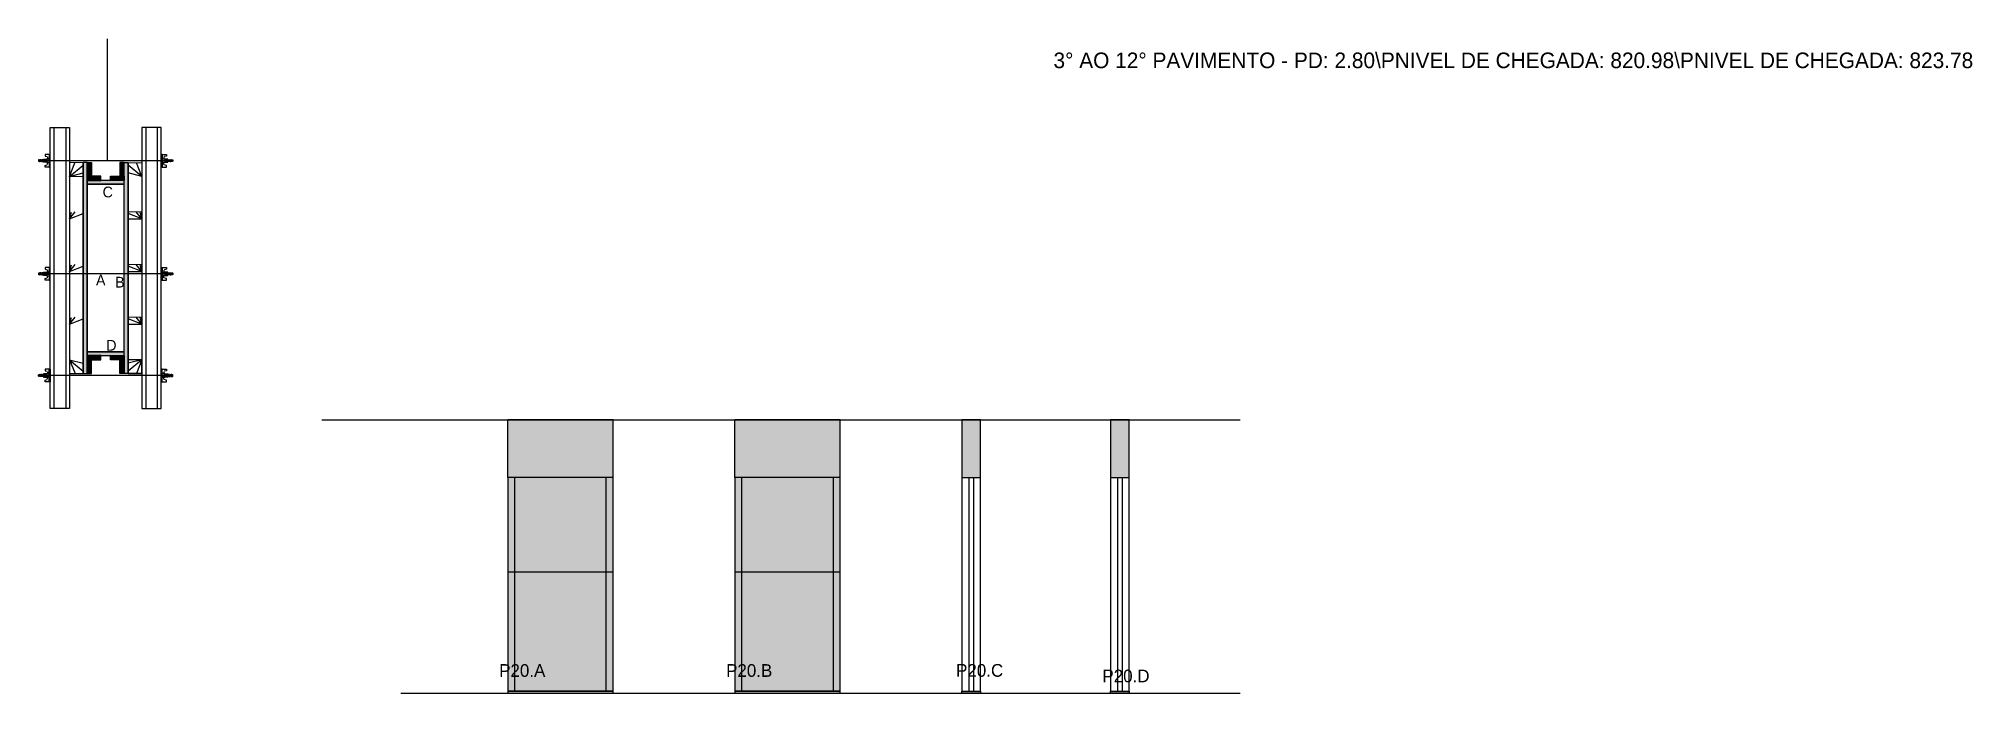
# Model space of a CAD drawing. Header units: metres. Extents: x 2715 to 4698, y 6375 to 7045.
import ezdxf

# ---------------------------------------------------------------- set-up
doc = ezdxf.new("R2010")
doc.units = ezdxf.units.M
for name, color, linetype in [('CHAPA', 7, 'Continuous'), ('COTA', 7, 'Continuous'), ('Hachura', 7, 'Continuous'), ('Madeira', 7, 'Continuous'), ('NOMENCLATURA', 7, 'Continuous'), ('Nível', 7, 'Continuous'), ('Painéis', 7, 'Continuous'), ('Perfil Metálico', 7, 'Continuous'), ('SARR_2.2x7', 7, 'Continuous'), ('SARRAFO', 7, 'Continuous'), ('Texto Seção', 7, 'Continuous'), ('TEXTO_GERAL', 7, 'Continuous')]:
    doc.layers.add(name, color=color, linetype=linetype)

msp = doc.modelspace()

# ---------------------------------------------------------------- hatches: boundary and pattern name
at = {"layer": 'COTA'}
h = msp.add_hatch(color=7, dxfattribs=at)
h.dxf.hatch_style = 1
h.paths.add_polyline_path([(3196, 6654.7), (3196, 6595.7), (3196, 6595.7), (3304, 6595.7), (3304, 6595.7), (3304, 6654.7), (3304, 6654.7), (3196, 6654.7)])
h = msp.add_hatch(color=7, dxfattribs=at)
h.dxf.hatch_style = 1
h.paths.add_polyline_path([(3428.9, 6654.7), (3428.9, 6595.7), (3428.9, 6595.7), (3536.9, 6595.7), (3536.9, 6595.7), (3536.9, 6654.7), (3536.9, 6654.7), (3428.9, 6654.7)])
h = msp.add_hatch(color=7, dxfattribs=at)
h.dxf.hatch_style = 1
h.paths.add_polyline_path([(3680.7, 6595.7), (3680.7, 6654.7), (3680.7, 6654.7), (3661.7, 6654.7), (3661.7, 6654.7), (3661.7, 6595.7), (3661.7, 6595.7), (3680.7, 6595.7)])
h = msp.add_hatch(color=7, dxfattribs=at)
h.dxf.hatch_style = 1
h.paths.add_polyline_path([(3833.2, 6595.7), (3833.2, 6654.7), (3833.2, 6654.7), (3814.2, 6654.7), (3814.2, 6654.7), (3814.2, 6595.7), (3814.2, 6595.7), (3833.2, 6595.7)])
at = {"layer": 'Hachura'}
h = msp.add_hatch(color=7, dxfattribs=at)
h.dxf.hatch_style = 1
h.paths.add_polyline_path([(2764.5, 6918.4), (2760.5, 6918.4), (2760.5, 6918.4), (2760.5, 6702.4), (2760.5, 6702.4), (2764.5, 6702.4), (2764.5, 6702.4), (2764.5, 6918.4)])
h = msp.add_hatch(color=7, dxfattribs=at)
h.dxf.hatch_style = 1
h.paths.add_polyline_path([(2764.5, 6918.4), (2760.5, 6918.4), (2760.5, 6918.4), (2760.5, 6702.4), (2760.5, 6702.4), (2764.5, 6702.4), (2764.5, 6702.4), (2764.5, 6918.4)])
h = msp.add_hatch(color=7, dxfattribs=at)
h.dxf.hatch_style = 1
h.paths.add_polyline_path([(2764.5, 6904.4), (2768.9, 6904.4), (2768.9, 6904.4), (2768.9, 6918.4), (2768.9, 6918.4), (2764.5, 6918.4), (2764.5, 6918.4), (2764.5, 6904.4)])
h = msp.add_hatch(color=7, dxfattribs=at)
h.dxf.hatch_style = 1
h.paths.add_polyline_path([(2764.5, 6900), (2764.5, 6904.4), (2764.5, 6904.4), (2778.5, 6904.4), (2778.5, 6904.4), (2778.5, 6900), (2778.5, 6900), (2764.5, 6900)])
h = msp.add_hatch(color=7, dxfattribs=at)
h.dxf.hatch_style = 1
h.paths.add_polyline_path([(2802.5, 6900), (2802.5, 6904.4), (2802.5, 6904.4), (2788.5, 6904.4), (2788.5, 6904.4), (2788.5, 6900), (2788.5, 6900), (2802.5, 6900)])
h = msp.add_hatch(color=7, dxfattribs=at)
h.dxf.hatch_style = 1
h.paths.add_polyline_path([(2802.5, 6904.4), (2798.1, 6904.4), (2798.1, 6904.4), (2798.1, 6918.4), (2798.1, 6918.4), (2802.5, 6918.4), (2802.5, 6918.4), (2802.5, 6904.4)])
h = msp.add_hatch(color=7, dxfattribs=at)
h.dxf.hatch_style = 1
h.paths.add_polyline_path([(2802.5, 6918.4), (2806.5, 6918.4), (2806.5, 6918.4), (2806.5, 6702.4), (2806.5, 6702.4), (2802.5, 6702.4), (2802.5, 6702.4), (2802.5, 6918.4)])
h = msp.add_hatch(color=7, dxfattribs=at)
h.dxf.hatch_style = 1
h.paths.add_polyline_path([(2802.5, 6918.4), (2806.5, 6918.4), (2806.5, 6918.4), (2806.5, 6702.4), (2806.5, 6702.4), (2802.5, 6702.4), (2802.5, 6702.4), (2802.5, 6918.4)])
h = msp.add_hatch(color=7, dxfattribs=at)
h.dxf.hatch_style = 1
h.paths.add_polyline_path([(2802.5, 6896.4), (2802.5, 6900), (2802.5, 6900), (2764.5, 6900), (2764.5, 6900), (2764.5, 6896.4), (2764.5, 6896.4), (2802.5, 6896.4)])
h = msp.add_hatch(color=7, dxfattribs=at)
h.dxf.hatch_style = 1
h.paths.add_polyline_path([(2802.5, 6896.4), (2802.5, 6900), (2802.5, 6900), (2764.5, 6900), (2764.5, 6900), (2764.5, 6896.4), (2764.5, 6896.4), (2802.5, 6896.4)])
h = msp.add_hatch(color=7, dxfattribs=at)
h.dxf.hatch_style = 1
h.paths.add_polyline_path([(2802.5, 6720.8), (2802.5, 6724.4), (2802.5, 6724.4), (2764.5, 6724.4), (2764.5, 6724.4), (2764.5, 6720.8), (2764.5, 6720.8), (2802.5, 6720.8)])
h = msp.add_hatch(color=7, dxfattribs=at)
h.dxf.hatch_style = 1
h.paths.add_polyline_path([(2802.5, 6720.8), (2802.5, 6724.4), (2802.5, 6724.4), (2764.5, 6724.4), (2764.5, 6724.4), (2764.5, 6720.8), (2764.5, 6720.8), (2802.5, 6720.8)])
h = msp.add_hatch(color=7, dxfattribs=at)
h.dxf.hatch_style = 1
h.paths.add_polyline_path([(2764.5, 6716.4), (2764.5, 6720.8), (2764.5, 6720.8), (2778.5, 6720.8), (2778.5, 6720.8), (2778.5, 6716.4), (2778.5, 6716.4), (2764.5, 6716.4)])
h = msp.add_hatch(color=7, dxfattribs=at)
h.dxf.hatch_style = 1
h.paths.add_polyline_path([(2764.5, 6716.4), (2768.9, 6716.4), (2768.9, 6716.4), (2768.9, 6702.4), (2768.9, 6702.4), (2764.5, 6702.4), (2764.5, 6702.4), (2764.5, 6716.4)])
h = msp.add_hatch(color=7, dxfattribs=at)
h.dxf.hatch_style = 1
h.paths.add_polyline_path([(2802.5, 6716.4), (2802.5, 6720.8), (2802.5, 6720.8), (2788.5, 6720.8), (2788.5, 6720.8), (2788.5, 6716.4), (2788.5, 6716.4), (2802.5, 6716.4)])
h = msp.add_hatch(color=7, dxfattribs=at)
h.dxf.hatch_style = 1
h.paths.add_polyline_path([(2802.5, 6716.4), (2798.1, 6716.4), (2798.1, 6716.4), (2798.1, 6702.4), (2798.1, 6702.4), (2802.5, 6702.4), (2802.5, 6702.4), (2802.5, 6716.4)])
h = msp.add_hatch(color=7, dxfattribs=at)
h.dxf.hatch_style = 1
h.paths.add_polyline_path([(3304, 6595.7), (3196, 6595.7), (3196, 6595.7), (3196, 6374.7), (3196, 6374.7), (3304, 6374.7), (3304, 6374.7), (3304, 6595.7)])
h = msp.add_hatch(color=7, dxfattribs=at)
h.dxf.hatch_style = 1
h.paths.add_polyline_path([(3536.9, 6595.7), (3428.9, 6595.7), (3428.9, 6595.7), (3428.9, 6374.7), (3428.9, 6374.7), (3536.9, 6374.7), (3536.9, 6374.7), (3536.9, 6595.7)])

# ---------------------------------------------------------------- linework, layer by layer
at = {"layer": 'CHAPA', "color": 7, "lineweight": 25}
for points in [[(2764.5, 6918.4), (2760.5, 6918.4), (2760.5, 6702.4), (2764.5, 6702.4)], [(2764.5, 6918.4), (2760.5, 6918.4), (2760.5, 6702.4), (2764.5, 6702.4)], [(2802.5, 6918.4), (2806.5, 6918.4), (2806.5, 6702.4), (2802.5, 6702.4)], [(2802.5, 6918.4), (2806.5, 6918.4), (2806.5, 6702.4), (2802.5, 6702.4)], [(2802.5, 6896.4), (2802.5, 6900), (2764.5, 6900), (2764.5, 6896.4)], [(2802.5, 6896.4), (2802.5, 6900), (2764.5, 6900), (2764.5, 6896.4)], [(2802.5, 6720.8), (2802.5, 6724.4), (2764.5, 6724.4), (2764.5, 6720.8)], [(2802.5, 6720.8), (2802.5, 6724.4), (2764.5, 6724.4), (2764.5, 6720.8)]]:
    msp.add_lwpolyline(points, close=True, dxfattribs=at)
at = {"layer": 'COTA', "color": 7, "lineweight": 25}
for p, q in [((3304, 6654.7), (3196, 6654.7)), ((3196, 6595.7), (3196, 6654.7)), ((3304, 6595.7), (3304, 6654.7)), ((3536.9, 6654.7), (3428.9, 6654.7)), ((3428.9, 6595.7), (3428.9, 6654.7)), ((3536.9, 6595.7), (3536.9, 6654.7))]:
    msp.add_line(p, q, dxfattribs=at)
for points in [[(3680.7, 6595.7), (3680.7, 6654.7), (3661.7, 6654.7), (3661.7, 6595.7)], [(3833.2, 6595.7), (3833.2, 6654.7), (3814.2, 6654.7), (3814.2, 6595.7)]]:
    msp.add_lwpolyline(points, dxfattribs=at)
at = {"layer": 'Defpoints', "color": 7, "lineweight": 25}
msp.add_line((2785.4, 6920.4), (2785.4, 7045.4), dxfattribs=at)
at = {"layer": 'Hachura', "color": 7, "lineweight": 25}
for p, q in [((2726.5, 6926.8), (2721.4, 6926.8)), ((2721.4, 6926.8), (2721.4, 6925.1)), ((2721.4, 6925.1), (2723.6, 6924.6)), ((2723.8, 6924.2), (2723.8, 6922.3)), ((2725.6, 6926.8), (2725.6, 6913.9)), ((2725.6, 6926.8), (2725.6, 6921.7)), ((2725.6, 6926.7), (2726.5, 6926.7)), ((2725.6, 6926.5), (2726.5, 6926.5)), ((2725.6, 6926.1), (2726.5, 6926.1)), ((2725.6, 6925.7), (2726.5, 6925.7)), ((2725.6, 6924.8), (2726.5, 6924.8)), ((2725.6, 6923.4), (2726.5, 6923.4)), ((2726.5, 6913.9), (2726.5, 6926.8)), ((2726.5, 6914.9), (2726.5, 6922.7)), ((2840.5, 6913.9), (2840.5, 6926.8)), ((2840.5, 6926.8), (2845.7, 6926.8)), ((2841.5, 6926.7), (2840.5, 6926.7)), ((2841.5, 6926.5), (2840.5, 6926.5)), ((2841.5, 6926.1), (2840.5, 6926.1)), ((2841.5, 6925.7), (2840.5, 6925.7)), ((2841.5, 6924.8), (2840.5, 6924.8)), ((2841.5, 6923.4), (2840.5, 6923.4)), ((2840.5, 6914.9), (2840.5, 6922.7)), ((2841.4, 6926.8), (2841.4, 6913.9)), ((2841.4, 6926.8), (2841.4, 6921.7)), ((2843.2, 6924.2), (2843.2, 6922.3)), ((2845.7, 6925.1), (2843.5, 6924.6)), ((2845.7, 6926.8), (2845.7, 6925.1)), ((2715.1, 6921.4), (2714.7, 6921.1)), ((2714.7, 6921.1), (2714.7, 6919.8)), ((2715.1, 6919.5), (2714.7, 6919.8)), ((2715.4, 6921.4), (2715.1, 6921.4)), ((2715.1, 6921.4), (2715.1, 6921.4)), ((2715.1, 6919.5), (2715.1, 6921.4)), ((2715.7, 6919.5), (2715.1, 6920.8)), ((2715.6, 6919.4), (2715.1, 6920.5)), ((2715.1, 6920), (2715.4, 6919.3)), ((2715.1, 6919.7), (2715.2, 6919.5)), ((2715.2, 6919.5), (2715.1, 6919.5)), ((2715.4, 6921.4), (2716.3, 6919.5)), ((2715.4, 6921.4), (2716.3, 6919.5)), ((2715.5, 6921.5), (2716.6, 6919.3)), ((2716.8, 6919.4), (2715.7, 6921.5)), ((2715.7, 6919.5), (2716.3, 6919.5)), ((2716.5, 6921.4), (2715.9, 6921.4)), ((2716.9, 6919.5), (2715.9, 6921.4)), ((2716.5, 6921.4), (2717.5, 6919.5)), ((2716.6, 6921.5), (2717.7, 6919.3)), ((2717.9, 6919.4), (2716.9, 6921.5)), ((2717.5, 6919.5), (2716.9, 6919.5)), ((2717.7, 6921.4), (2717.1, 6921.4)), ((2718, 6919.5), (2717.1, 6921.4)), ((2717.3, 6921.4), (2717.1, 6921.4)), ((2717.7, 6921.4), (2718.7, 6919.5)), ((2717.8, 6921.5), (2718.9, 6919.3)), ((2719.1, 6919.4), (2718, 6921.5)), ((2718.2, 6919.5), (2718, 6919.5)), ((2718.9, 6921.4), (2718.2, 6921.4)), ((2719.2, 6919.5), (2718.2, 6921.4)), ((2718.2, 6919.5), (2718.7, 6919.5)), ((2718.9, 6921.4), (2719.8, 6919.5)), ((2719.8, 6920.2), (2719.2, 6921.5)), ((2719.2, 6919.5), (2719.8, 6919.5)), ((2719.8, 6920.5), (2719.4, 6921.4)), ((2719.8, 6921.4), (2719.4, 6921.4)), ((2851.3, 6920.4), (2719.5, 6920.4)), ((2719.8, 6918.7), (2719.8, 6922)), ((2719.8, 6922), (2723, 6922)), ((2719.8, 6921), (2723, 6921)), ((2719.8, 6919.5), (2723, 6919.5)), ((2723, 6918.7), (2719.8, 6918.7)), ((2719.9, 6918.7), (2719.9, 6922)), ((2721.4, 6915.6), (2723.6, 6916.2)), ((2721.4, 6913.9), (2721.4, 6915.6)), ((2725.6, 6913.9), (2721.4, 6913.9)), ((2723, 6922.3), (2723, 6918.4)), ((2725.6, 6922.3), (2723, 6922.3)), ((2723, 6918.4), (2723, 6918.7)), ((2723, 6918.4), (2723, 6918.7)), ((2723, 6918.4), (2725.6, 6918.4)), ((2725.6, 6920.7), (2723.6, 6920.7)), ((2723.6, 6920.2), (2725.6, 6920.2)), ((2723.8, 6916.5), (2723.8, 6918.4)), ((2725.6, 6920.4), (2725.6, 6922.3)), ((2725.6, 6921.7), (2725.6, 6921)), ((2725.6, 6920.4), (2726.5, 6920.4)), ((2725.6, 6917.3), (2726.5, 6917.3)), ((2725.6, 6915.9), (2726.5, 6915.9)), ((2725.6, 6915.1), (2726.5, 6915.1)), ((2725.6, 6914.6), (2726.5, 6914.6)), ((2725.6, 6914.3), (2726.5, 6914.3)), ((2725.6, 6914.1), (2726.5, 6914.1)), ((2725.6, 6913.9), (2726.5, 6913.9)), ((2725.9, 6921.3), (2725.7, 6921.3)), ((2725.8, 6919.4), (2726.2, 6919.4)), ((2726.4, 6921.3), (2725.9, 6921.3)), ((2841.4, 6920.4), (2840.5, 6920.4)), ((2841.5, 6917.3), (2840.5, 6917.3)), ((2841.5, 6915.9), (2840.5, 6915.9)), ((2841.5, 6915.1), (2840.5, 6915.1)), ((2841.5, 6914.6), (2840.5, 6914.6)), ((2841.5, 6914.3), (2840.5, 6914.3)), ((2841.5, 6914.1), (2840.5, 6914.1)), ((2841.4, 6913.9), (2840.5, 6913.9)), ((2840.7, 6921.3), (2841.1, 6921.3)), ((2841.3, 6919.4), (2840.9, 6919.4)), ((2841.1, 6921.3), (2841.3, 6921.3)), ((2841.4, 6920.4), (2841.4, 6922.3)), ((2841.4, 6922.3), (2844, 6922.3)), ((2841.4, 6921.7), (2841.4, 6921)), ((2841.4, 6920.7), (2843.4, 6920.7)), ((2843.4, 6920.2), (2841.4, 6920.2)), ((2844, 6918.4), (2841.4, 6918.4)), ((2841.4, 6913.9), (2845.7, 6913.9)), ((2843.2, 6916.5), (2843.2, 6918.4)), ((2845.7, 6915.6), (2843.5, 6916.2)), ((2844, 6922.3), (2844, 6918.4)), ((2847.2, 6922), (2844, 6922)), ((2847.2, 6921), (2844, 6921)), ((2847.2, 6919.5), (2844, 6919.5)), ((2844, 6918.7), (2847.2, 6918.7)), ((2844, 6918.4), (2844, 6918.7)), ((2844, 6918.4), (2844, 6918.7)), ((2845.7, 6913.9), (2845.7, 6915.6)), ((2847.2, 6918.7), (2847.2, 6922)), ((2847.2, 6918.7), (2847.2, 6922)), ((2847.2, 6920.2), (2847.9, 6921.5)), ((2848.2, 6921.4), (2847.2, 6919.5)), ((2847.2, 6920.5), (2847.7, 6921.4)), ((2847.2, 6921.4), (2847.7, 6921.4)), ((2847.9, 6919.5), (2847.2, 6919.5)), ((2847.9, 6919.5), (2848.9, 6921.4)), ((2848, 6919.4), (2849, 6921.5)), ((2849.3, 6921.5), (2848.2, 6919.3)), ((2848.2, 6921.4), (2848.9, 6921.4)), ((2849.4, 6921.4), (2848.4, 6919.5)), ((2848.8, 6919.5), (2848.4, 6919.5)), ((2848.8, 6919.5), (2849, 6919.5)), ((2849, 6919.5), (2850, 6921.4)), ((2849.1, 6919.4), (2850.2, 6921.5)), ((2850.4, 6921.5), (2849.4, 6919.3)), ((2849.4, 6921.4), (2850, 6921.4)), ((2850.5, 6921.4), (2849.6, 6919.5)), ((2849.6, 6919.5), (2850.2, 6919.5)), ((2849.8, 6921.4), (2850, 6921.4)), ((2850.2, 6919.5), (2851.2, 6921.4)), ((2850.3, 6919.4), (2851.4, 6921.5)), ((2851.6, 6921.5), (2850.5, 6919.3)), ((2850.5, 6921.4), (2851.2, 6921.4)), ((2851.7, 6921.4), (2850.7, 6919.5)), ((2851.7, 6921.4), (2850.7, 6919.5)), ((2851.4, 6919.5), (2850.7, 6919.5)), ((2851.4, 6919.5), (2852, 6920.8)), ((2851.4, 6919.4), (2852, 6920.5)), ((2851.7, 6921.4), (2852, 6921.4)), ((2852, 6920), (2851.7, 6919.3)), ((2852, 6919.7), (2851.9, 6919.5)), ((2851.9, 6919.5), (2852, 6919.5)), ((2852, 6921.4), (2852, 6921.4)), ((2852, 6921.4), (2852.3, 6921.1)), ((2852, 6919.5), (2852, 6921.4)), ((2852, 6919.5), (2852.3, 6919.8)), ((2852.3, 6921.1), (2852.3, 6919.8)), ((2715.1, 6805.4), (2714.7, 6805.1)), ((2714.7, 6805.1), (2714.7, 6803.8)), ((2715.1, 6803.5), (2714.7, 6803.8)), ((2715.4, 6805.4), (2715.1, 6805.4)), ((2715.1, 6805.4), (2715.1, 6805.4)), ((2715.1, 6803.5), (2715.1, 6805.4)), ((2715.7, 6803.5), (2715.1, 6804.8)), ((2715.6, 6803.4), (2715.1, 6804.5)), ((2715.1, 6804), (2715.4, 6803.3)), ((2715.1, 6803.7), (2715.2, 6803.5)), ((2715.2, 6803.5), (2715.1, 6803.5)), ((2715.4, 6805.4), (2716.3, 6803.5)), ((2715.4, 6805.4), (2716.3, 6803.5)), ((2715.5, 6805.5), (2716.6, 6803.3)), ((2716.8, 6803.4), (2715.7, 6805.5)), ((2715.7, 6803.5), (2716.3, 6803.5)), ((2716.5, 6805.4), (2715.9, 6805.4)), ((2716.9, 6803.5), (2715.9, 6805.4)), ((2716.5, 6805.4), (2717.5, 6803.5)), ((2716.6, 6805.5), (2717.7, 6803.3)), ((2717.9, 6803.4), (2716.9, 6805.5)), ((2717.5, 6803.5), (2716.9, 6803.5)), ((2717.7, 6805.4), (2717.1, 6805.4)), ((2718, 6803.5), (2717.1, 6805.4)), ((2717.3, 6805.4), (2717.1, 6805.4)), ((2717.7, 6805.4), (2718.7, 6803.5)), ((2717.8, 6805.5), (2718.9, 6803.3)), ((2719.1, 6803.4), (2718, 6805.5)), ((2718.2, 6803.5), (2718, 6803.5)), ((2718.9, 6805.4), (2718.2, 6805.4)), ((2719.2, 6803.5), (2718.2, 6805.4)), ((2718.2, 6803.5), (2718.7, 6803.5)), ((2718.9, 6805.4), (2719.8, 6803.5)), ((2719.8, 6804.2), (2719.2, 6805.5)), ((2719.2, 6803.5), (2719.8, 6803.5)), ((2719.8, 6804.5), (2719.4, 6805.4)), ((2719.8, 6805.4), (2719.4, 6805.4)), ((2851.3, 6804.4), (2719.5, 6804.4)), ((2719.8, 6802.7), (2719.8, 6806)), ((2719.8, 6806), (2723, 6806)), ((2719.8, 6805), (2723, 6805)), ((2719.8, 6803.5), (2723, 6803.5)), ((2719.9, 6802.7), (2719.9, 6806)), ((2726.5, 6810.8), (2721.4, 6810.8)), ((2721.4, 6810.8), (2721.4, 6809.1)), ((2721.4, 6809.1), (2723.6, 6808.6)), ((2723, 6806.3), (2723, 6802.4)), ((2725.6, 6806.3), (2723, 6806.3)), ((2725.6, 6804.7), (2723.6, 6804.7)), ((2723.6, 6804.2), (2725.6, 6804.2)), ((2723.8, 6808.2), (2723.8, 6806.3)), ((2725.6, 6810.8), (2725.6, 6797.9)), ((2725.6, 6810.8), (2725.6, 6805.7)), ((2725.6, 6810.7), (2726.5, 6810.7)), ((2725.6, 6810.5), (2726.5, 6810.5)), ((2725.6, 6810.1), (2726.5, 6810.1)), ((2725.6, 6809.7), (2726.5, 6809.7)), ((2725.6, 6808.8), (2726.5, 6808.8)), ((2725.6, 6807.4), (2726.5, 6807.4)), ((2725.6, 6804.4), (2725.6, 6806.3)), ((2725.6, 6805.7), (2725.6, 6805)), ((2725.6, 6804.4), (2726.5, 6804.4)), ((2725.9, 6805.3), (2725.7, 6805.3)), ((2725.8, 6803.4), (2726.2, 6803.4)), ((2726.4, 6805.3), (2725.9, 6805.3)), ((2726.5, 6797.9), (2726.5, 6810.8)), ((2726.5, 6798.9), (2726.5, 6806.7)), ((2840.5, 6797.9), (2840.5, 6810.8)), ((2840.5, 6810.8), (2845.7, 6810.8)), ((2841.5, 6810.7), (2840.5, 6810.7)), ((2841.5, 6810.5), (2840.5, 6810.5)), ((2841.5, 6810.1), (2840.5, 6810.1)), ((2841.5, 6809.7), (2840.5, 6809.7)), ((2841.5, 6808.8), (2840.5, 6808.8)), ((2841.5, 6807.4), (2840.5, 6807.4)), ((2840.5, 6798.9), (2840.5, 6806.7)), ((2841.4, 6804.4), (2840.5, 6804.4)), ((2840.7, 6805.3), (2841.1, 6805.3)), ((2841.3, 6803.4), (2840.9, 6803.4)), ((2841.1, 6805.3), (2841.3, 6805.3)), ((2841.4, 6810.8), (2841.4, 6797.9)), ((2841.4, 6810.8), (2841.4, 6805.7)), ((2841.4, 6804.4), (2841.4, 6806.3)), ((2841.4, 6806.3), (2844, 6806.3)), ((2841.4, 6805.7), (2841.4, 6805)), ((2841.4, 6804.7), (2843.4, 6804.7)), ((2843.4, 6804.2), (2841.4, 6804.2)), ((2843.2, 6808.2), (2843.2, 6806.3)), ((2845.7, 6809.1), (2843.5, 6808.6)), ((2844, 6806.3), (2844, 6802.4)), ((2847.2, 6806), (2844, 6806)), ((2847.2, 6805), (2844, 6805)), ((2847.2, 6803.5), (2844, 6803.5)), ((2845.7, 6810.8), (2845.7, 6809.1)), ((2847.2, 6802.7), (2847.2, 6806)), ((2847.2, 6802.7), (2847.2, 6806)), ((2847.2, 6804.2), (2847.9, 6805.5)), ((2848.2, 6805.4), (2847.2, 6803.5)), ((2847.2, 6804.5), (2847.7, 6805.4)), ((2847.2, 6805.4), (2847.7, 6805.4)), ((2847.9, 6803.5), (2847.2, 6803.5)), ((2847.9, 6803.5), (2848.9, 6805.4)), ((2848, 6803.4), (2849, 6805.5)), ((2849.3, 6805.5), (2848.2, 6803.3)), ((2848.2, 6805.4), (2848.9, 6805.4)), ((2849.4, 6805.4), (2848.4, 6803.5)), ((2848.8, 6803.5), (2848.4, 6803.5)), ((2848.8, 6803.5), (2849, 6803.5)), ((2849, 6803.5), (2850, 6805.4)), ((2849.1, 6803.4), (2850.2, 6805.5)), ((2850.4, 6805.5), (2849.4, 6803.3)), ((2849.4, 6805.4), (2850, 6805.4)), ((2850.5, 6805.4), (2849.6, 6803.5)), ((2849.6, 6803.5), (2850.2, 6803.5)), ((2849.8, 6805.4), (2850, 6805.4)), ((2850.2, 6803.5), (2851.2, 6805.4)), ((2850.3, 6803.4), (2851.4, 6805.5)), ((2851.6, 6805.5), (2850.5, 6803.3)), ((2850.5, 6805.4), (2851.2, 6805.4)), ((2851.7, 6805.4), (2850.7, 6803.5)), ((2851.7, 6805.4), (2850.7, 6803.5)), ((2851.4, 6803.5), (2850.7, 6803.5)), ((2851.4, 6803.5), (2852, 6804.8)), ((2851.4, 6803.4), (2852, 6804.5)), ((2851.7, 6805.4), (2852, 6805.4)), ((2852, 6804), (2851.7, 6803.3)), ((2852, 6803.7), (2851.9, 6803.5)), ((2851.9, 6803.5), (2852, 6803.5)), ((2852, 6805.4), (2852, 6805.4)), ((2852, 6805.4), (2852.3, 6805.1)), ((2852, 6803.5), (2852, 6805.4)), ((2852, 6803.5), (2852.3, 6803.8)), ((2852.3, 6805.1), (2852.3, 6803.8)), ((2723, 6802.7), (2719.8, 6802.7)), ((2721.4, 6799.6), (2723.6, 6800.2)), ((2721.4, 6797.9), (2721.4, 6799.6)), ((2725.6, 6797.9), (2721.4, 6797.9)), ((2723, 6802.4), (2723, 6802.7)), ((2723, 6802.4), (2723, 6802.7)), ((2723, 6802.4), (2725.6, 6802.4)), ((2723.8, 6800.5), (2723.8, 6802.4)), ((2725.6, 6801.3), (2726.5, 6801.3)), ((2725.6, 6799.9), (2726.5, 6799.9)), ((2725.6, 6799.1), (2726.5, 6799.1)), ((2725.6, 6798.6), (2726.5, 6798.6)), ((2725.6, 6798.3), (2726.5, 6798.3)), ((2725.6, 6798.1), (2726.5, 6798.1)), ((2725.6, 6797.9), (2726.5, 6797.9)), ((2841.5, 6801.3), (2840.5, 6801.3)), ((2841.5, 6799.9), (2840.5, 6799.9)), ((2841.5, 6799.1), (2840.5, 6799.1)), ((2841.5, 6798.6), (2840.5, 6798.6)), ((2841.5, 6798.3), (2840.5, 6798.3)), ((2841.5, 6798.1), (2840.5, 6798.1)), ((2841.4, 6797.9), (2840.5, 6797.9)), ((2844, 6802.4), (2841.4, 6802.4)), ((2841.4, 6797.9), (2845.7, 6797.9)), ((2843.2, 6800.5), (2843.2, 6802.4)), ((2845.7, 6799.6), (2843.5, 6800.2)), ((2844, 6802.7), (2847.2, 6802.7)), ((2844, 6802.4), (2844, 6802.7)), ((2844, 6802.4), (2844, 6802.7)), ((2845.7, 6797.9), (2845.7, 6799.6)), ((2725.6, 6706.8), (2721.4, 6706.8)), ((2721.4, 6706.8), (2721.4, 6705.1)), ((2721.4, 6705.1), (2723.6, 6704.6)), ((2723.8, 6704.2), (2723.8, 6702.3)), ((2725.6, 6693.9), (2725.6, 6706.8)), ((2725.6, 6706.8), (2726.5, 6706.8)), ((2725.6, 6706.7), (2726.5, 6706.7)), ((2725.6, 6706.5), (2726.5, 6706.5)), ((2725.6, 6706.1), (2726.5, 6706.1)), ((2725.6, 6705.7), (2726.5, 6705.7)), ((2725.6, 6704.8), (2726.5, 6704.8)), ((2726.5, 6706.8), (2726.5, 6693.9)), ((2726.5, 6705.9), (2726.5, 6698)), ((2840.5, 6706.8), (2840.5, 6693.9)), ((2841.4, 6706.8), (2840.5, 6706.8)), ((2841.5, 6706.7), (2840.5, 6706.7)), ((2841.5, 6706.5), (2840.5, 6706.5)), ((2841.5, 6706.1), (2840.5, 6706.1)), ((2840.5, 6705.9), (2840.5, 6698)), ((2841.5, 6705.7), (2840.5, 6705.7)), ((2841.5, 6704.8), (2840.5, 6704.8)), ((2841.4, 6693.9), (2841.4, 6706.8)), ((2841.4, 6706.8), (2845.7, 6706.8)), ((2843.2, 6704.2), (2843.2, 6702.3)), ((2845.7, 6705.1), (2843.5, 6704.6)), ((2845.7, 6706.8), (2845.7, 6705.1)), ((2715.1, 6701.3), (2714.7, 6700.9)), ((2714.7, 6699.6), (2714.7, 6700.9)), ((2715.1, 6699.3), (2714.7, 6699.6)), ((2715.1, 6700.7), (2715.4, 6701.4)), ((2715.6, 6701.4), (2715.1, 6700.2)), ((2715.1, 6701), (2715.2, 6701.3)), ((2715.2, 6701.3), (2715.1, 6701.3)), ((2715.7, 6701.3), (2715.1, 6700)), ((2715.1, 6701.3), (2715.1, 6699.3)), ((2715.4, 6699.3), (2715.1, 6699.3)), ((2715.1, 6699.3), (2715.1, 6699.3)), ((2715.4, 6699.3), (2716.3, 6701.3)), ((2715.4, 6699.3), (2716.3, 6701.3)), ((2715.5, 6699.3), (2716.6, 6701.4)), ((2716.8, 6701.4), (2715.7, 6699.2)), ((2715.7, 6701.3), (2716.3, 6701.3)), ((2716.9, 6701.3), (2715.9, 6699.3)), ((2716.5, 6699.3), (2715.9, 6699.3)), ((2716.5, 6699.3), (2717.5, 6701.3)), ((2716.6, 6699.3), (2717.7, 6701.4)), ((2717.9, 6701.4), (2716.9, 6699.2)), ((2717.5, 6701.3), (2716.9, 6701.3)), ((2718, 6701.3), (2717.1, 6699.3)), ((2717.7, 6699.3), (2717.1, 6699.3)), ((2717.3, 6699.3), (2717.1, 6699.3)), ((2717.7, 6699.3), (2718.7, 6701.3)), ((2717.8, 6699.3), (2718.9, 6701.4)), ((2719.1, 6701.4), (2718, 6699.2)), ((2718.2, 6701.3), (2718, 6701.3)), ((2718.2, 6701.3), (2718.7, 6701.3)), ((2719.2, 6701.3), (2718.2, 6699.3)), ((2718.9, 6699.3), (2718.2, 6699.3)), ((2718.9, 6699.3), (2719.8, 6701.3)), ((2719.2, 6701.3), (2719.8, 6701.3)), ((2719.8, 6700.5), (2719.2, 6699.2)), ((2719.8, 6700.2), (2719.4, 6699.3)), ((2719.8, 6699.3), (2719.4, 6699.3)), ((2851.3, 6700.4), (2719.5, 6700.4)), ((2719.8, 6702), (2719.8, 6698.7)), ((2723, 6702), (2719.8, 6702)), ((2719.8, 6701.3), (2723, 6701.3)), ((2719.8, 6699.7), (2723, 6699.7)), ((2719.8, 6698.7), (2723, 6698.7)), ((2719.9, 6702), (2719.9, 6698.7)), ((2721.4, 6695.6), (2723.6, 6696.2)), ((2721.4, 6693.9), (2721.4, 6695.6)), ((2726.5, 6693.9), (2721.4, 6693.9)), ((2723, 6698.4), (2723, 6702.3)), ((2723, 6702.3), (2725.6, 6702.3)), ((2723, 6702.3), (2723, 6702)), ((2723, 6702.3), (2723, 6702)), ((2725.6, 6698.4), (2723, 6698.4)), ((2723.6, 6700.6), (2725.6, 6700.6)), ((2725.6, 6700), (2723.6, 6700)), ((2723.8, 6696.5), (2723.8, 6698.4)), ((2725.6, 6703.4), (2726.5, 6703.4)), ((2725.6, 6700.4), (2725.6, 6698.4)), ((2725.6, 6700.4), (2726.5, 6700.4)), ((2725.6, 6699.1), (2725.6, 6699.7)), ((2725.6, 6693.9), (2725.6, 6699.1)), ((2725.6, 6697.3), (2726.5, 6697.3)), ((2725.6, 6695.9), (2726.5, 6695.9)), ((2725.6, 6695.1), (2726.5, 6695.1)), ((2725.6, 6694.6), (2726.5, 6694.6)), ((2725.6, 6694.3), (2726.5, 6694.3)), ((2725.6, 6694.1), (2726.5, 6694.1)), ((2725.9, 6699.4), (2725.7, 6699.4)), ((2725.8, 6701.3), (2726.2, 6701.3)), ((2726.4, 6699.4), (2725.9, 6699.4)), ((2841.5, 6703.4), (2840.5, 6703.4)), ((2841.4, 6700.4), (2840.5, 6700.4)), ((2841.5, 6697.3), (2840.5, 6697.3)), ((2841.5, 6695.9), (2840.5, 6695.9)), ((2841.5, 6695.1), (2840.5, 6695.1)), ((2841.5, 6694.6), (2840.5, 6694.6)), ((2841.5, 6694.3), (2840.5, 6694.3)), ((2841.5, 6694.1), (2840.5, 6694.1)), ((2840.5, 6693.9), (2845.7, 6693.9)), ((2840.7, 6699.4), (2841.1, 6699.4)), ((2841.3, 6701.3), (2840.9, 6701.3)), ((2841.1, 6699.4), (2841.3, 6699.4)), ((2844, 6702.3), (2841.4, 6702.3)), ((2843.4, 6700.6), (2841.4, 6700.6)), ((2841.4, 6700.4), (2841.4, 6698.4)), ((2841.4, 6700), (2843.4, 6700)), ((2841.4, 6699.1), (2841.4, 6699.7)), ((2841.4, 6693.9), (2841.4, 6699.1)), ((2841.4, 6698.4), (2844, 6698.4)), ((2843.2, 6696.5), (2843.2, 6698.4)), ((2845.7, 6695.6), (2843.5, 6696.2)), ((2844, 6698.4), (2844, 6702.3)), ((2844, 6702.3), (2844, 6702)), ((2844, 6702.3), (2844, 6702)), ((2844, 6702), (2847.2, 6702)), ((2847.2, 6701.3), (2844, 6701.3)), ((2847.2, 6699.7), (2844, 6699.7)), ((2847.2, 6698.7), (2844, 6698.7)), ((2845.7, 6693.9), (2845.7, 6695.6)), ((2847.2, 6702), (2847.2, 6698.7)), ((2847.2, 6702), (2847.2, 6698.7)), ((2847.9, 6701.3), (2847.2, 6701.3)), ((2848.2, 6699.3), (2847.2, 6701.3)), ((2847.2, 6700.5), (2847.9, 6699.2)), ((2847.2, 6700.2), (2847.7, 6699.3)), ((2847.2, 6699.3), (2847.7, 6699.3)), ((2847.9, 6701.3), (2848.9, 6699.3)), ((2848, 6701.4), (2849, 6699.2)), ((2849.3, 6699.3), (2848.2, 6701.4)), ((2848.2, 6699.3), (2848.9, 6699.3)), ((2848.8, 6701.3), (2848.4, 6701.3)), ((2849.4, 6699.3), (2848.4, 6701.3)), ((2848.8, 6701.3), (2849, 6701.3)), ((2849, 6701.3), (2850, 6699.3)), ((2849.1, 6701.4), (2850.2, 6699.2)), ((2850.4, 6699.3), (2849.4, 6701.4)), ((2849.4, 6699.3), (2850, 6699.3)), ((2849.6, 6701.3), (2850.2, 6701.3)), ((2850.5, 6699.3), (2849.6, 6701.3)), ((2849.8, 6699.3), (2850, 6699.3)), ((2850.2, 6701.3), (2851.2, 6699.3)), ((2850.3, 6701.4), (2851.4, 6699.2)), ((2851.6, 6699.3), (2850.5, 6701.4)), ((2850.5, 6699.3), (2851.2, 6699.3)), ((2851.7, 6699.3), (2850.7, 6701.3)), ((2851.4, 6701.3), (2850.7, 6701.3)), ((2851.7, 6699.3), (2850.7, 6701.3)), ((2851.4, 6701.4), (2852, 6700.2)), ((2851.4, 6701.3), (2852, 6700)), ((2852, 6700.7), (2851.7, 6701.4)), ((2851.7, 6699.3), (2852, 6699.3)), ((2852, 6701), (2851.9, 6701.3)), ((2851.9, 6701.3), (2852, 6701.3)), ((2852, 6701.3), (2852.3, 6700.9)), ((2852, 6701.3), (2852, 6699.3)), ((2852, 6699.3), (2852.3, 6699.6)), ((2852, 6699.3), (2852, 6699.3)), ((2852.3, 6699.6), (2852.3, 6700.9))]:
    msp.add_line(p, q, dxfattribs=at)
at = {"layer": 'Madeira', "color": 7, "lineweight": 25}
for p, q in [((2746.5, 6904.3), (2751.9, 6918.3)), ((2746.5, 6904.3), (2760.5, 6915.9)), ((2746.5, 6904.3), (2760.5, 6907.8)), ((2820.5, 6904.3), (2806.5, 6915.9)), ((2820.5, 6904.3), (2806.5, 6907.8)), ((2820.5, 6904.3), (2815.1, 6918.3)), ((2746.5, 6860.8), (2752.3, 6867.9)), ((2746.5, 6860.8), (2748.3, 6867.8)), ((2746.5, 6860.8), (2760.5, 6866.3)), ((2820.5, 6860.8), (2806.5, 6866.3)), ((2820.5, 6860.8), (2814.8, 6867.9)), ((2820.5, 6860.8), (2818.8, 6867.8)), ((2746.5, 6806.8), (2752.3, 6813.9)), ((2746.5, 6806.8), (2748.3, 6813.8)), ((2746.5, 6806.8), (2760.5, 6812.3)), ((2820.5, 6806.8), (2806.5, 6812.3)), ((2820.5, 6806.8), (2814.8, 6813.9)), ((2820.5, 6806.8), (2818.8, 6813.8)), ((2746.5, 6752.8), (2752.3, 6759.9)), ((2746.5, 6752.8), (2748.3, 6759.8)), ((2746.5, 6752.8), (2760.5, 6758.3)), ((2820.5, 6752.8), (2806.5, 6758.3)), ((2820.5, 6752.8), (2814.8, 6759.9)), ((2820.5, 6752.8), (2818.8, 6759.8)), ((2746.5, 6716.3), (2760.5, 6704.8)), ((2746.5, 6716.3), (2760.5, 6712.9)), ((2746.5, 6716.3), (2752, 6702.4)), ((2820.5, 6716.3), (2806.5, 6704.8)), ((2820.5, 6716.3), (2806.5, 6712.9)), ((2820.5, 6716.3), (2815.1, 6702.4))]:
    msp.add_line(p, q, dxfattribs=at)
for points in [[(2746.5, 6904.3), (2760.5, 6904.4), (2760.5, 6918.4), (2746.5, 6918.3)], [(2746.5, 6702.3), (2760.5, 6702.4), (2760.5, 6918.4), (2746.5, 6918.3)], [(2820.5, 6702.3), (2806.5, 6702.4), (2806.5, 6918.4), (2820.5, 6918.3)], [(2820.5, 6860.8), (2820.5, 6867.8), (2806.5, 6867.9), (2806.5, 6860.9)], [(2820.5, 6806.8), (2820.5, 6813.8), (2806.5, 6813.9), (2806.5, 6806.9)], [(2820.5, 6752.8), (2820.5, 6759.8), (2806.5, 6759.9), (2806.5, 6752.9)], [(2820.5, 6716.3), (2806.5, 6716.4), (2806.5, 6702.4), (2820.5, 6702.3)]]:
    msp.add_lwpolyline(points, close=True, dxfattribs=at)
at = {"layer": 'Nível', "color": 7, "lineweight": 25}
for p, q in [((3005.2, 6654.7), (3947.2, 6654.7)), ((3086.2, 6374.7), (3947.2, 6374.7))]:
    msp.add_line(p, q, dxfattribs=at)
at = {"layer": 'Painéis', "color": 7, "lineweight": 25}
for p, q in [((3196, 6595.7), (3196, 6374.7)), ((3304, 6595.7), (3196, 6595.7)), ((3304, 6374.7), (3304, 6595.7)), ((3428.9, 6595.7), (3428.9, 6374.7)), ((3536.9, 6595.7), (3428.9, 6595.7)), ((3536.9, 6374.7), (3536.9, 6595.7)), ((3661.7, 6595.7), (3661.7, 6376.7)), ((3661.7, 6595.7), (3680.7, 6595.7)), ((3680.7, 6376.7), (3680.7, 6595.7)), ((3814.2, 6595.7), (3814.2, 6376.7)), ((3814.2, 6595.7), (3833.2, 6595.7)), ((3833.2, 6376.7), (3833.2, 6595.7)), ((3304, 6498.7), (3196, 6498.7)), ((3536.9, 6498.7), (3428.9, 6498.7)), ((3196, 6376.7), (3304, 6376.7)), ((3428.9, 6376.7), (3536.9, 6376.7)), ((3661.7, 6376.7), (3680.7, 6376.7)), ((3814.2, 6376.7), (3833.2, 6376.7))]:
    msp.add_line(p, q, dxfattribs=at)
for points in [[(2764.5, 6724.4), (2802.5, 6724.4), (2802.5, 6896.4), (2764.5, 6896.4)], [(3304, 6376.7), (3196, 6376.7), (3196, 6374.7), (3304, 6374.7)], [(3536.9, 6376.7), (3428.9, 6376.7), (3428.9, 6374.7), (3536.9, 6374.7)], [(3661.7, 6376.7), (3680.7, 6376.7), (3680.7, 6374.7), (3661.7, 6374.7)], [(3814.2, 6376.7), (3833.2, 6376.7), (3833.2, 6374.7), (3814.2, 6374.7)]]:
    msp.add_lwpolyline(points, close=True, dxfattribs=at)
at = {"layer": 'Perfil Metálico', "color": 7, "lineweight": 25}
for points in [[(2726.5, 6954.4), (2746.5, 6954.4), (2746.5, 6666.4), (2726.5, 6666.4)], [(2742.5, 6666.4), (2730.5, 6666.4), (2730.5, 6954.4), (2742.5, 6954.4)], [(2840.5, 6954.4), (2820.5, 6954.4), (2820.5, 6666.4), (2840.5, 6666.4)], [(2824.5, 6666.4), (2836.5, 6666.4), (2836.5, 6954.4), (2824.5, 6954.4)]]:
    msp.add_lwpolyline(points, close=True, dxfattribs=at)
at = {"layer": 'SARR_2.2x7', "color": 7, "lineweight": 25}
for p, q in [((3203, 6498.7), (3203, 6595.7)), ((3297, 6498.7), (3297, 6595.7)), ((3435.9, 6498.7), (3435.9, 6595.7)), ((3529.9, 6498.7), (3529.9, 6595.7)), ((3668.7, 6595.7), (3668.7, 6376.7)), ((3673.7, 6595.7), (3673.7, 6376.7)), ((3821.2, 6595.7), (3821.2, 6376.7)), ((3826.2, 6595.7), (3826.2, 6376.7)), ((3203, 6376.7), (3203, 6498.7)), ((3297, 6376.7), (3297, 6498.7)), ((3435.9, 6376.7), (3435.9, 6498.7)), ((3529.9, 6376.7), (3529.9, 6498.7)), ((3203, 6376.7), (3203, 6376.7)), ((3297, 6376.7), (3297, 6376.7)), ((3435.9, 6376.7), (3435.9, 6376.7)), ((3529.9, 6376.7), (3529.9, 6376.7))]:
    msp.add_line(p, q, dxfattribs=at)
at = {"layer": 'SARRAFO', "color": 7, "lineweight": 25}
for points in [[(2768.9, 6918.4), (2768.9, 6904.4), (2764.5, 6904.4), (2764.5, 6918.4)], [(2778.5, 6904.4), (2764.5, 6904.4), (2764.5, 6900), (2778.5, 6900)], [(2788.5, 6904.4), (2802.5, 6904.4), (2802.5, 6900), (2788.5, 6900)], [(2798.1, 6918.4), (2798.1, 6904.4), (2802.5, 6904.4), (2802.5, 6918.4)], [(2778.5, 6720.8), (2764.5, 6720.8), (2764.5, 6716.4), (2778.5, 6716.4)], [(2768.9, 6702.4), (2768.9, 6716.4), (2764.5, 6716.4), (2764.5, 6702.4)], [(2788.5, 6720.8), (2802.5, 6720.8), (2802.5, 6716.4), (2788.5, 6716.4)], [(2798.1, 6702.4), (2798.1, 6716.4), (2802.5, 6716.4), (2802.5, 6702.4)]]:
    msp.add_lwpolyline(points, close=True, dxfattribs=at)

# ---------------------------------------------------------------- texts
at = {"layer": 'NOMENCLATURA', "color": 7, "lineweight": 25}
msp.add_text('3° AO 12° PAVIMENTO - PD: 2.80\\PNIVEL DE CHEGADA: 820.98\\PNIVEL DE CHEGADA: 823.78', height=16, dxfattribs=at).set_placement((3755.7, 7015.2))
at = {"layer": 'Texto Seção', "color": 7, "lineweight": 25}
for s, p in [('P20.A', (3187.1, 6391.5)), ('P20.B', (3419.9, 6391.5)), ('P20.C', (3655.8, 6391.6)), ('P20.D', (3805.9, 6385.9))]:
    msp.add_text(s, height=13, dxfattribs=at).set_placement(p)
at = {"layer": 'TEXTO_GERAL', "color": 7, "lineweight": 25}
for s, p in [('C', (2780.3, 6882.8)), ('A', (2773.5, 6792.5)), ('B', (2793.1, 6790.4)), ('D', (2784, 6725.7))]:
    msp.add_text(s, height=11, dxfattribs=at).set_placement(p)

doc.saveas('drawing.dxf')
